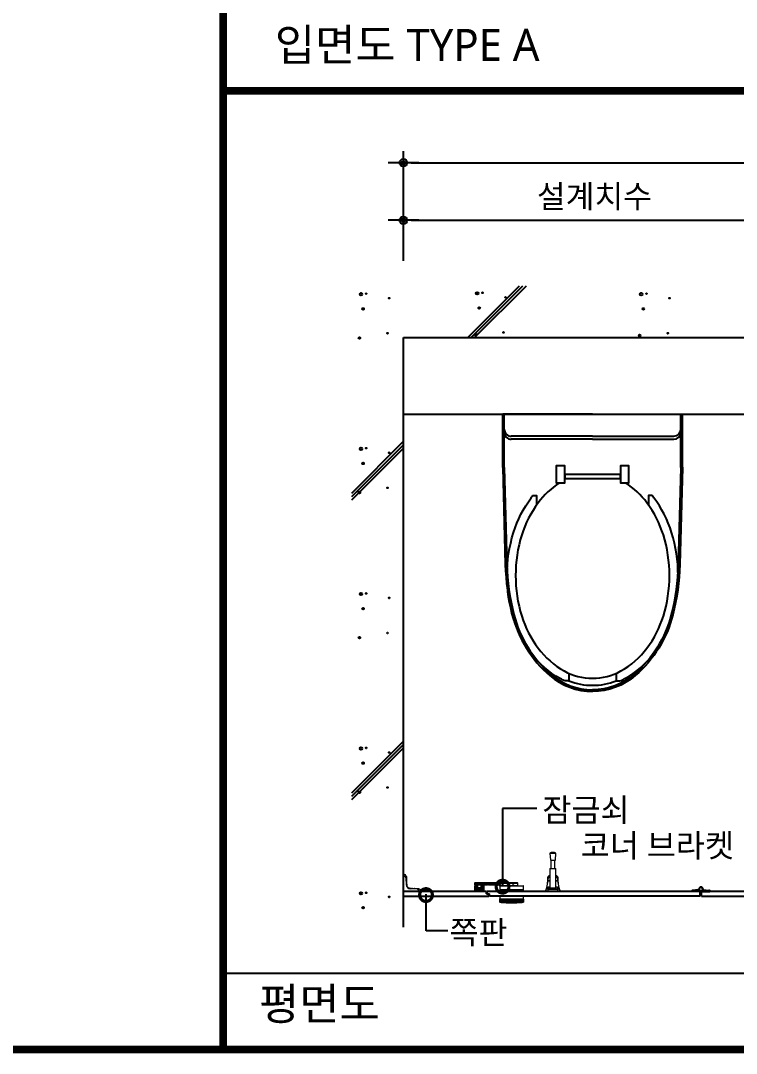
# Model space of a CAD drawing. Extents: x -256 to 8104, y -176 to 5714.
# Drawn here: x 2219 to 3156, y 2764 to 4116 of the extents above; entities that cross this region are included whole.
import ezdxf
from ezdxf.enums import TextEntityAlignment as Align

# ---------------------------------------------------------------- set-up
doc = ezdxf.new("R2010")
doc.units = 0
doc.header["$LTSCALE"] = 30
doc.layers.get('0').update_dxf_attribs({"linetype": 'CONTINUOUS'})
doc.layers.get('DEFPOINTS').update_dxf_attribs({"linetype": 'CONTINUOUS'})
for name, color, linetype in [('0_toilet', 6, 'CONTINUOUS'), ('DIM', 7, 'CONTINUOUS'), ('HAT', 8, 'CONTINUOUS'), ('TIT', 3, 'CONTINUOUS'), ('경첩', 4, 'CONTINUOUS'), ('문자', 3, 'CONTINUOUS'), ('부자재', 4, 'CONTINUOUS'), ('옷걸이', 4, 'CONTINUOUS'), ('잠금쇠(회전형)', 4, 'CONTINUOUS'), ('치수', 1, 'CONTINUOUS'), ('해치', 8, 'CONTINUOUS')]:
    doc.layers.add(name, color=color, linetype=linetype)
doc.styles.add('돋움', font='malgun.ttf')
doc.dimstyles.new('10', dxfattribs={"dimscale": 10, "dimtxt": 3, "dimasz": 1, "dimexe": 1.5, "dimexo": 2, "dimgap": 1, "dimtad": 1, "dimdec": 0, "dimlunit": 6, "dimtxsty": '돋움', "dimblk": 'DIMDOT', "dimcen": -1, "dimdle": 1.5, "dimclrt": 3, "dimazin": 3, "dimtfac": 1, "dimtdec": 0, "dimtix": 1, "dimtmove": 2, "dimatfit": 3, "dimldrblk": 'DIMDOT', "dimarcsym": 0})

# ---------------------------------------------------------------- blocks, each defined once
blk = doc.blocks.new('_DOTSMALL')
at = {"color": 0, "linetype": 'ByBlock', "const_width": 0.5}
blk.add_lwpolyline([(-0.0625, 0, 1), (0.0625, 0, 1)], format="xyb", close=True, dxfattribs=at)
blk = doc.blocks.new('A$C63EC304E')
at = {"layer": '치수', "color": 1, "xscale": 2.5, "yscale": 2.5, "zscale": 2.5, "rotation": 234.3098741996962}
blk.add_blockref('_DOTSMALL', (0.31, 0.31), dxfattribs=at)
blk = doc.blocks.new('A$C2BC9653E')
at = {"layer": '치수', "xscale": 0.3333333333333333, "yscale": 0.3333333333333333, "zscale": 0.3333333333333333}
blk.add_blockref('A$C63EC304E', (0, 0), dxfattribs=at)
blk = doc.blocks.new('A$C7FC71301')
at = {"layer": '치수', "rotation": 180}
blk.add_blockref('A$C2BC9653E', (0.208, 0.208), dxfattribs=at)
blk = doc.blocks.new('A$C4A20372B')
at = {"layer": '치수'}
blk.add_blockref('A$C7FC71301', (0, 0), dxfattribs=at)
blk = doc.blocks.new('A$C566469F5')
at = {"layer": '치수'}
blk.add_blockref('A$C4A20372B', (0, 0), dxfattribs=at)
blk = doc.blocks.new('A$C7E317CD4')
at = {"layer": '해치', "xscale": 2, "yscale": 2, "zscale": 2}
blk.add_blockref('A$C566469F5', (0, 0), dxfattribs=at)
blk = doc.blocks.new('A$C601D7F27')
at = {"layer": '치수'}
blk.add_blockref('A$C7E317CD4', (0, 0), dxfattribs=at)
blk = doc.blocks.new('A$C38802C08')
at = {"layer": '치수'}
blk.add_blockref('A$C601D7F27', (0, 0), dxfattribs=at)
blk = doc.blocks.new('DIMDOT')
at = {"linetype": 'Continuous'}
blk.add_line((-2, 0), (2, 0), dxfattribs=at)
for radius in [0.5, 0.25]:
    blk.add_circle((0, 0), radius, dxfattribs=at)
blk = doc.blocks.new('*D536')
at = {"layer": 'DEFPOINTS', "color": 0}
for p in [(202541.7, 4105.7), (201041.7, 3957.3), (202541.7, 3957.3)]:
    blk.add_point(p, dxfattribs=at)
at = {"layer": 'DIM', "color": 0, "lineweight": -2, "ltscale": 10}
for p, q in [((201041.7, 3977.3), (201041.7, 4120.7)), ((202541.7, 3977.3), (202541.7, 4120.7)), ((201051.7, 4105.7), (202531.7, 4105.7))]:
    blk.add_line(p, q, dxfattribs=at)
at = {"layer": 'DIM', "color": 0, "lineweight": -2, "xscale": 10, "yscale": 10, "zscale": 10, "rotation": 180}
blk.add_blockref('DIMDOT', (201041.7, 4105.7), dxfattribs=at)
at = {"layer": 'DIM', "color": 0, "lineweight": -2, "xscale": 10, "yscale": 10, "zscale": 10}
blk.add_blockref('DIMDOT', (202541.7, 4105.7), dxfattribs=at)
at = {"layer": 'DIM', "color": 3, "insert": (201791.7, 4135.4), "char_height": 30, "attachment_point": 5, "style": '돋움'}
blk.add_mtext('설계치수', dxfattribs=at)
blk = doc.blocks.new('*D538')
at = {"layer": 'DEFPOINTS', "color": 0}
for p in [(201541.7, 4030.4), (201041.7, 3957.3), (201541.7, 3957.3)]:
    blk.add_point(p, dxfattribs=at)
at = {"layer": 'DIM', "color": 0, "lineweight": -2, "ltscale": 10}
for p, q in [((201041.7, 3977.3), (201041.7, 4045.4)), ((201541.7, 3977.3), (201541.7, 4045.4)), ((201051.7, 4030.4), (201531.7, 4030.4))]:
    blk.add_line(p, q, dxfattribs=at)
at = {"layer": 'DIM', "color": 0, "lineweight": -2, "xscale": 10, "yscale": 10, "zscale": 10, "rotation": 180}
blk.add_blockref('DIMDOT', (201041.7, 4030.4), dxfattribs=at)
at = {"layer": 'DIM', "color": 0, "lineweight": -2, "xscale": 10, "yscale": 10, "zscale": 10}
blk.add_blockref('DIMDOT', (201541.7, 4030.4), dxfattribs=at)
at = {"layer": 'DIM', "color": 3, "insert": (201291.7, 4060), "char_height": 30, "attachment_point": 5, "style": '돋움'}
blk.add_mtext('설계치수', dxfattribs=at)
blk = doc.blocks.new('A$C10E41893')
at = {"layer": '부자재'}
for p, q in [((6.5, 0), (6.5, 196)), ((123.3, 196), (6.5, 196)), ((123.3, 192.5), (6.5, 192.5)), ((54.8, 0), (54.8, 177.5)), ((61.4, 0), (61.4, 177.5)), ((6.5, 0), (6.5, -196)), ((54.8, 0), (54.8, -177.5)), ((61.4, 0), (61.4, -177.5)), ((123.3, -192.5), (6.5, -192.5)), ((123.3, -196), (6.5, -196))]:
    blk.add_line(p, q, dxfattribs=at)
for points in [[(122.7, 196, -0.012538), (123.3, 196), (334.6, 190.3, -0.055395), (444.7, 175.1, -0.154276), (576.9, 93.3, -0.179504), (611.5, 0, -0.179504)], [(122.8, 192.5, -0.012538), (123.2, 192.5), (334.5, 186.8, -0.055395), (443.8, 171.7, -0.154276), (574.3, 91, -0.179504), (608, 0, -0.179504)], [(572, 51.4), (588.8, 51.4), (588.8, 59.6, 0.021185), (583.3, 70.7, 0.106084), (528.4, 133.7, 0.085733), (452.6, 172.4, 0.075373), (358.7, 186.6, 0.075373), (264.8, 172.4, 0.085733), (189, 133.7, 0.007337), (184.4, 130.1), (184.4, 122), (204.7, 122)], [(156.7, -72, 0.089162), (200.2, -118.7, 0.085733), (270.3, -154.5, 0.075373), (358.7, -167.9, 0.075373), (447.1, -154.5, 0.085733), (517.2, -118.7, 0.106084), (567, -61.6, 0.126931), (582.8, 0, 0.126931), (567, 61.6, 0.106084), (517.2, 118.7, 0.085733), (447.1, 154.5, 0.075373), (358.7, 167.9, 0.075373), (270.3, 154.5, 0.085733), (200.2, 118.7, 0.089162), (156.7, 72)], [(588.8, -51.4, 0.090214), (598.2, 0, 0.090214), (588.8, 51.4, 0.106084)], [(122.7, -196, 0.012538), (123.3, -196), (334.6, -190.3, 0.055395), (444.7, -175.1, 0.154276), (576.9, -93.3, 0.179504), (611.5, 0, 0.179504)], [(122.8, -192.5, 0.012538), (123.2, -192.5), (334.5, -186.8, 0.055395), (443.8, -171.7, 0.154276), (574.3, -91, 0.179504), (608, 0, 0.179504)], [(572, -51.4), (588.8, -51.4), (588.8, -59.6, -0.021185), (583.3, -70.7, -0.106084), (528.4, -133.7, -0.085733), (452.6, -172.4, -0.075373), (358.7, -186.6, -0.075373), (264.8, -172.4, -0.085733), (189, -133.7, -0.007337), (184.4, -130.1), (184.4, -122), (204.7, -122)]]:
    blk.add_lwpolyline(points, format="xyb", dxfattribs=at)
blk.add_lwpolyline([(138, -60.8), (119.3, -60.8), (119.3, -79.5), (156.7, -79.5), (156.7, -60.8), (138, -60.8), (147.3, -60.8), (147.3, 60.8), (138, 60.8), (156.7, 60.8), (156.7, 79.5), (119.3, 79.5), (119.3, 60.8), (138, 60.8), (138, -60.8), (119.3, -60.8)], dxfattribs=at)
for centre, start, end in [((39.8, 177.5), 0, 90), ((46.4, 177.5), 0, 90), ((39.8, -177.5), 270, 0), ((46.4, -177.5), 270, 0)]:
    blk.add_arc(centre, 15, start, end, dxfattribs=at)
blk = doc.blocks.new('AURA_20', base_point=(198321.5, 175.8))
for p, q in [((201041.7, 3105.1), (201041.7, 3876.8)), ((201041.7, 3876.8), (202541.7, 3876.8)), ((201041.7, 3776.8), (202541.7, 3776.8))]:
    blk.add_line(p, q)
at = {"color": 8}
blk.add_line((200805.6, 3045), (202768.2, 3045), dxfattribs=at)
at = {"color": 8, "const_width": 10}
for points in [[(200805.6, 2945), (200805.6, 5714.2)], [(200805.6, 4199.9), (204153.5, 4199.9)], [(198368.9, 2945), (204153.5, 2945)]]:
    blk.add_lwpolyline(points, dxfattribs=at)
at = {"layer": '0_toilet'}
for p, q in [((201150.6, 3151.8), (201041.7, 3151.8)), ((201150.6, 3148.8), (201150.6, 3151.8)), ((201430.2, 3151.8), (201151.3, 3151.8)), ((201151.3, 3148.8), (201151.3, 3151.8)), ((201430.2, 3145.8), (201430.2, 3151.8)), ((201655.6, 3151.8), (201431.7, 3151.8)), ((201431.7, 3145.8), (201431.7, 3151.8)), ((201041.7, 3145.8), (201153.6, 3145.8)), ((201150.6, 3148.8), (201154.3, 3148.8)), ((201153.6, 3145.8), (201153.6, 3148.8)), ((201154.3, 3145.8), (201154.3, 3148.8)), ((201430.2, 3145.8), (201154.3, 3145.8)), ((201431.7, 3145.8), (201658.6, 3145.8))]:
    blk.add_line(p, q, dxfattribs=at)
at = {"layer": '경첩', "color": 4, "linetype": 'Continuous', "lineweight": 15}
for p, q in [((201041.7, 3174.3), (201042.9, 3174.3)), ((201041.7, 3174.1), (201041.7, 3174.3)), ((201041.7, 3171.9), (201041.7, 3174.1)), ((201042.9, 3174.1), (201041.7, 3174.1)), ((201043, 3171.9), (201041.7, 3171.9)), ((201041.7, 3171.8), (201043, 3171.8)), ((201041.7, 3171.6), (201041.7, 3171.8)), ((201043, 3171.6), (201041.7, 3171.6)), ((201041.7, 3171.6), (201041.7, 3153.3)), ((201042.9, 3174.1), (201042.9, 3174.3)), ((201043, 3171.8), (201043, 3171.9)), ((201043, 3171.8), (201043, 3171.6)), ((201045, 3170.6), (201045, 3172.1)), ((201045.5, 3160.6), (201045.1, 3169.6)), ((201045.2, 3172.1), (201045.3, 3169.6)), ((201045.4, 3171.6), (201045.2, 3171.4)), ((201045.5, 3171), (201045.3, 3170.7)), ((201045.3, 3169.6), (201045.7, 3160.6)), ((201045.6, 3168.3), (201045.4, 3168)), ((201045.7, 3167.6), (201045.4, 3167.4)), ((201045.7, 3167.3), (201045.4, 3167)), ((201045.5, 3171), (201045.6, 3168.3)), ((201045.7, 3166.6), (201045.5, 3166.4)), ((201045.7, 3166.3), (201045.5, 3166)), ((201045.9, 3163.4), (201045.6, 3163.2)), ((201045.9, 3163.4), (201045.6, 3163.1)), ((201045.9, 3163), (201045.6, 3162.7)), ((201045.7, 3167.3), (201045.7, 3166.6)), ((201045.7, 3166.3), (201045.9, 3163.4)), ((201045.9, 3163.4), (201045.9, 3163)), ((201043.2, 3151.8), (201061.5, 3151.8)), ((201045.9, 3162.7), (201045.7, 3162.5)), ((201045.9, 3161.8), (201045.7, 3161.6)), ((201045.9, 3161.7), (201045.7, 3161.5)), ((201046, 3161.4), (201045.7, 3161.1)), ((201046, 3161.3), (201045.7, 3161)), ((201046, 3160.4), (201045.8, 3160.1)), ((201046, 3160.1), (201045.8, 3159.9)), ((201045.9, 3162.7), (201045.9, 3161.8)), ((201045.9, 3161.8), (201045.9, 3161.7)), ((201045.9, 3161.7), (201046, 3161.4)), ((201045.9, 3159.5), (201046.1, 3159.8)), ((201046.1, 3159.8), (201045.9, 3159.6)), ((201046, 3161.4), (201046, 3161.3)), ((201046, 3161.3), (201046, 3160.6)), ((201046.3, 3159.2), (201046.1, 3159)), ((201046.4, 3158.8), (201046.2, 3158.6)), ((201046.5, 3158.6), (201046.4, 3158.4)), ((201046.8, 3158.2), (201046.6, 3158)), ((201047, 3158), (201046.8, 3157.8)), ((201048.1, 3156.9), (201047.9, 3156.7)), ((201048.3, 3156.8), (201048.1, 3156.6)), ((201048.7, 3156.5), (201048.5, 3156.3)), ((201049, 3156.4), (201048.8, 3156.2)), ((201049.5, 3156.3), (201049.3, 3156.1)), ((201050.8, 3156.1), (201050.5, 3155.8)), ((201050.5, 3156.1), (201050.8, 3156.1)), ((201050.5, 3155.8), (201059.5, 3155.4)), ((201059.5, 3155.2), (201050.5, 3155.6)), ((201050.8, 3156.1), (201052.1, 3156)), ((201052.1, 3156), (201051.9, 3155.8)), ((201052.8, 3156), (201052.5, 3155.8)), ((201053.1, 3156), (201052.9, 3155.7)), ((201053.8, 3155.9), (201053.6, 3155.7)), ((201053.8, 3155.9), (201056.5, 3155.8)), ((201056.5, 3155.8), (201056.3, 3155.6)), ((201057.2, 3155.8), (201056.9, 3155.5)), ((201057.5, 3155.8), (201057.3, 3155.5)), ((201058.2, 3155.7), (201057.9, 3155.5)), ((201058.2, 3155.7), (201061.4, 3155.6)), ((201059.5, 3155.4), (201062, 3155.3)), ((201062, 3155.1), (201060.5, 3155.1)), ((201061.5, 3155.5), (201061.3, 3155.3)), ((201061.5, 3155.5), (201061.4, 3155.6)), ((201061.5, 3151.8), (201061.5, 3153.1)), ((201061.7, 3153.1), (201061.5, 3153.1)), ((201061.7, 3151.8), (201061.5, 3151.8)), ((201061.8, 3153.1), (201061.7, 3153.1)), ((201061.7, 3153.1), (201061.7, 3151.8)), ((201061.8, 3151.8), (201061.8, 3153.1)), ((201064, 3151.8), (201061.8, 3151.8)), ((201064, 3151.8), (201064, 3153)), ((201064, 3153), (201064.2, 3153)), ((201064.2, 3151.8), (201064, 3151.8)), ((201064.2, 3153), (201064.2, 3151.8))]:
    blk.add_line(p, q, dxfattribs=at)
at = {"layer": '경첩', "color": 4, "linetype": 'Continuous', "lineweight": 15, "flags": 128}
for points in [[(201045, 3172.1), (201045, 3172.1), (201045, 3172.1), (201045.1, 3172.1), (201045.1, 3172.1), (201045.2, 3172.1), (201045.2, 3172.1), (201045.2, 3172.1), (201045.2, 3172.1)], [(201045.3, 3169.6), (201045.3, 3169.6), (201045.3, 3169.6), (201045.3, 3169.6), (201045.2, 3169.6), (201045.2, 3169.6), (201045.2, 3169.6), (201045.1, 3169.6), (201045.1, 3169.6)], [(201045.5, 3171.5), (201045.5, 3171.5), (201045.4, 3171.5), (201045.4, 3171.5), (201045.4, 3171.6), (201045.4, 3171.6), (201045.4, 3171.6), (201045.4, 3171.6), (201045.4, 3171.6)], [(201045.5, 3171.5), (201045.5, 3171.4), (201045.5, 3171.3), (201045.5, 3171.1), (201045.5, 3171)], [(201045.6, 3168.3), (201045.6, 3168.2), (201045.6, 3168), (201045.6, 3167.9), (201045.7, 3167.8), (201045.7, 3167.7), (201045.7, 3167.7), (201045.7, 3167.6), (201045.7, 3167.6)], [(201045.9, 3163.4), (201045.9, 3163.4), (201045.9, 3163.4)], [(201045.9, 3163), (201045.9, 3162.9), (201045.9, 3162.8), (201045.9, 3162.7)], [(201045.7, 3160.6), (201045.7, 3160.6), (201045.7, 3160.6), (201045.7, 3160.6), (201045.7, 3160.6), (201045.6, 3160.6), (201045.6, 3160.6), (201045.5, 3160.6), (201045.5, 3160.6)], [(201046, 3160.4), (201046, 3160.2), (201046, 3160.1)], [(201046.1, 3159.8), (201046.1, 3159.8), (201046.1, 3159.8)], [(201050.5, 3155.8), (201050.5, 3155.8), (201050.5, 3155.8), (201050.5, 3155.8), (201050.5, 3155.8), (201050.5, 3155.7), (201050.5, 3155.7), (201050.5, 3155.6), (201050.5, 3155.6)], [(201052.1, 3156), (201052.2, 3156), (201052.4, 3156), (201052.5, 3156), (201052.6, 3156), (201052.7, 3156), (201052.7, 3156), (201052.8, 3156), (201052.8, 3156)], [(201053.1, 3156), (201053.1, 3156), (201053.2, 3156), (201053.2, 3156), (201053.3, 3156), (201053.4, 3156), (201053.5, 3156), (201053.7, 3155.9), (201053.8, 3155.9)], [(201056.5, 3155.8), (201056.6, 3155.8), (201056.7, 3155.8), (201056.8, 3155.8), (201056.9, 3155.8), (201057, 3155.8), (201057.1, 3155.8), (201057.1, 3155.8), (201057.2, 3155.8), (201057.2, 3155.8)], [(201057.5, 3155.8), (201057.5, 3155.8), (201057.6, 3155.8), (201057.6, 3155.8), (201057.7, 3155.8), (201057.8, 3155.8), (201057.9, 3155.7), (201058.1, 3155.7), (201058.2, 3155.7)], [(201059.5, 3155.4), (201059.5, 3155.4), (201059.5, 3155.4), (201059.5, 3155.4), (201059.5, 3155.4), (201059.5, 3155.3), (201059.5, 3155.3), (201059.5, 3155.2), (201059.5, 3155.2)], [(201062, 3155.1), (201062, 3155.1), (201062, 3155.2), (201062, 3155.2), (201062, 3155.2), (201062, 3155.3), (201062, 3155.3), (201062, 3155.3), (201062, 3155.3)]]:
    blk.add_lwpolyline(points, dxfattribs=at)
at = {"layer": '경첩', "color": 4, "linetype": 'Continuous', "lineweight": 15}
for centre, radius, start, end in [((201042.9, 3172), 2.35, 2.6983, 90), ((201042.9, 3172), 2.1, 2.6983, 90), ((201043, 3169.5), 2.35, 2.6983, 90), ((201043, 3169.5), 2.1, 2.6983, 90), ((201043.2, 3153.3), 1.5, 180, 270), ((201050.7, 3160.8), 5.25, 182.6983, 267.3017), ((201050.7, 3160.8), 5, 182.6983, 267.3017), ((201050.7, 3160.8), 4.75, 182.6983, 185.9088), ((201050.7, 3160.8), 4.75, 188.6056, 193.1623), ((201050.7, 3160.8), 4.75, 193.2431, 199.766), ((201050.7, 3160.8), 4.75, 199.766, 204.9948), ((201050.7, 3160.8), 4.75, 208.1736, 214.3849), ((201050.7, 3160.8), 4.75, 214.3855, 217.4388), ((201050.7, 3160.8), 4.75, 217.4392, 235.6151), ((201050.7, 3160.8), 4.75, 235.6142, 238.7009), ((201050.7, 3160.8), 4.75, 238.7002, 245.0052), ((201050.7, 3160.8), 4.75, 248.2494, 255.0002), ((201050.7, 3160.8), 4.75, 255, 267.3017), ((201059.4, 3153.1), 2.35, 0, 87.3017), ((201059.4, 3153.1), 2.1, 0, 87.3017), ((201061.9, 3153), 2.35, 0, 87.3017), ((201061.9, 3153), 2.1, 0, 87.3017)]:
    blk.add_arc(centre, radius, start, end, dxfattribs=at)
at = {"layer": '부자재'}
for p, q in [((201419.5, 3152.7), (201419.5, 3151.8)), ((201430.2, 3151.8), (201419.5, 3151.8)), ((201427.3, 3153.9), (201420.1, 3153.4)), ((201420.8, 3152.9), (201420.8, 3151.8)), ((201431, 3152.4), (201431, 3151.6)), ((201431.2, 3151.6), (201431, 3151.6)), ((201431.2, 3152.4), (201431.2, 3151.6)), ((201431.7, 3151.9), (201431.7, 3151.8)), ((201431.7, 3151.8), (201442.7, 3151.8)), ((201434, 3154), (201442.1, 3153.4)), ((201441.4, 3152.9), (201441.4, 3151.8)), ((201442.7, 3152.7), (201442.7, 3151.8))]:
    blk.add_line(p, q, dxfattribs=at)
at = {"layer": '부자재', "color": 1}
blk.add_circle((201431.1, 3155), 2.34, dxfattribs=at)
at = {"layer": '부자재'}
for centre, radius, start, end in [((201420.2, 3152.7), 0.7, 101.7765, 181.6712), ((201421.6, 3152.7), 0.884, 113.4077, 164.5497), ((201427.2, 3155.2), 1.29, 272.9231, 352.4724), ((201431.1, 3155), 2.62, 270, 180), ((201431.5, 3150.8), 1.65, 102.5267, 141.5475), ((201430.8, 3150.8), 1.65, 43.1003, 77.4733), ((201431.2, 3154.7), 2.86, 280.084, 345.9792), ((201435, 3155.2), 1.29, 187.5276, 267.0769), ((201440.6, 3152.7), 0.884, 15.4503, 67.3004), ((201442, 3152.7), 0.7, 358.3288, 78.2235)]:
    blk.add_arc(centre, radius, start, end, dxfattribs=at)
at = {"layer": '옷걸이', "lineweight": 15}
for p, q in [((201233.2, 3202.2), (201234, 3192.7)), ((201233.2, 3202.2), (201241.2, 3202.2)), ((201234, 3192.7), (201240.5, 3192.7)), ((201234.7, 3192.7), (201234.7, 3181.8)), ((201239.7, 3181.8), (201239.7, 3192.7)), ((201240.5, 3192.7), (201241.2, 3202.2)), ((201233.5, 3181.6), (201233.2, 3156.3)), ((201241, 3181.6), (201233.5, 3181.6)), ((201233.7, 3181.8), (201237.2, 3181.8)), ((201237.2, 3181.8), (201240.7, 3181.8)), ((201241.2, 3156.3), (201241, 3181.6)), ((201230.9, 3166.1), (201233.3, 3166.1)), ((201233.3, 3165.4), (201230.9, 3165.4)), ((201233.4, 3172.5), (201233.3, 3172.5)), ((201233.3, 3172.5), (201233.3, 3172.4)), ((201233.4, 3172.4), (201233.3, 3172.4)), ((201233.3, 3170.8), (201233.3, 3170.5)), ((201233.3, 3170.8), (201233.4, 3170.8)), ((201233.4, 3170.5), (201233.3, 3170.5)), ((201241.1, 3172.5), (201241, 3172.5)), ((201241.1, 3172.4), (201241, 3172.4)), ((201241.1, 3172.5), (201241.1, 3172.4)), ((201241.1, 3170.8), (201241.1, 3170.5)), ((201241.1, 3170.8), (201241.1, 3170.8)), ((201241.1, 3170.5), (201241.1, 3170.5)), ((201241.1, 3166.1), (201243.5, 3166.1)), ((201243.6, 3165.4), (201241.1, 3165.4)), ((201227.7, 3151.8), (201228.6, 3154.4)), ((201230.1, 3151.8), (201227.7, 3151.8)), ((201228.6, 3154.4), (201228.6, 3154.4)), ((201228.6, 3154.4), (201228.6, 3154.4)), ((201229.5, 3155.2), (201229.4, 3155.2)), ((201231, 3157.2), (201229.5, 3157.2)), ((201231, 3157.2), (201229.5, 3157.2)), ((201229.5, 3155.1), (201229.5, 3155.1)), ((201244.9, 3155.1), (201229.5, 3155.1)), ((201230.9, 3154.4), (201230.1, 3151.8)), ((201244.3, 3151.8), (201230.1, 3151.8)), ((201230.9, 3156.7), (201231, 3157.2)), ((201230.9, 3154.4), (201230.9, 3155.1)), ((201230.9, 3155.1), (201243.5, 3155.1)), ((201243.5, 3154.4), (201230.9, 3154.4)), ((201242, 3156.3), (201232.4, 3156.3)), ((201244.9, 3157.2), (201243.5, 3157.2)), ((201243.5, 3157.2), (201243.5, 3156.7)), ((201244.9, 3157.2), (201243.5, 3157.2)), ((201243.5, 3154.4), (201243.5, 3155.1)), ((201244.3, 3151.8), (201243.5, 3154.4)), ((201246.7, 3151.8), (201244.3, 3151.8)), ((201245, 3155.1), (201244.9, 3155.2)), ((201245, 3155.2), (201244.9, 3155.2)), ((201244.9, 3155.1), (201244.9, 3155.1)), ((201245.9, 3154.4), (201246.7, 3151.8)), ((201245.9, 3154.4), (201245.9, 3154.4)), ((201245.9, 3154.4), (201245.9, 3154.4))]:
    blk.add_line(p, q, dxfattribs=at)
at = {"layer": '옷걸이', "lineweight": 15, "flags": 128}
for points in [[(201230.6, 3165.4), (201230.6, 3165.4), (201230.6, 3165.4), (201230.7, 3165.4), (201230.7, 3165.4), (201230.7, 3165.4), (201230.8, 3165.4), (201230.8, 3165.4), (201230.9, 3165.4)], [(201233.3, 3172.4), (201233.2, 3172.5), (201232.9, 3172.4), (201232.6, 3172.4), (201232.3, 3172.3), (201232, 3172.2), (201231.7, 3172.1), (201231.4, 3171.9), (201231.2, 3171.7), (201231, 3171.5), (201230.9, 3171.3), (201230.8, 3171.1), (201230.8, 3170.8), (201230.8, 3170.8)], [(201233.3, 3172.4), (201232.9, 3172.3), (201232.5, 3172.3), (201232.1, 3172.2), (201231.7, 3172), (201231.4, 3171.8), (201231.2, 3171.6), (201231, 3171.4), (201230.8, 3171.1), (201230.8, 3170.8), (201230.8, 3170.7)], [(201230.8, 3169.2), (201230.8, 3169.5), (201230.9, 3169.8), (201231.1, 3170), (201231.4, 3170.2), (201231.6, 3170.4), (201232, 3170.6), (201232.4, 3170.7), (201232.8, 3170.8), (201233.3, 3170.8)], [(201233.3, 3170.5), (201232.8, 3170.4), (201232.4, 3170.4), (201232.1, 3170.3), (201231.8, 3170.1), (201231.5, 3169.9), (201231.3, 3169.7), (201231.2, 3169.5), (201231.1, 3169.3), (201231, 3169)], [(201243.6, 3170.7), (201243.6, 3170.7), (201243.6, 3171), (201243.6, 3171.2), (201243.5, 3171.4), (201243.3, 3171.6), (201243.1, 3171.8), (201242.9, 3172), (201242.6, 3172.1), (201242.4, 3172.2), (201242.1, 3172.3), (201241.7, 3172.4), (201241.4, 3172.4), (201241.1, 3172.4)], [(201243.6, 3170.7), (201243.6, 3171), (201243.5, 3171.3), (201243.3, 3171.5), (201243.1, 3171.7), (201242.8, 3171.9), (201242.5, 3172.1), (201242.1, 3172.2), (201241.7, 3172.3), (201241.2, 3172.4), (201241.1, 3172.4)], [(201241.1, 3170.8), (201241.6, 3170.8), (201242, 3170.7), (201242.3, 3170.6), (201242.7, 3170.5), (201243, 3170.3), (201243.3, 3170.1), (201243.4, 3169.8), (201243.6, 3169.6), (201243.6, 3169.2)], [(201243.4, 3169), (201243.3, 3169.3), (201243.2, 3169.6), (201243, 3169.8), (201242.8, 3170), (201242.5, 3170.2), (201242.2, 3170.3), (201241.9, 3170.4), (201241.5, 3170.5), (201241.1, 3170.5)], [(201243.8, 3165.4), (201243.8, 3165.4), (201243.8, 3165.4), (201243.8, 3165.4), (201243.7, 3165.4), (201243.7, 3165.4), (201243.6, 3165.4), (201243.6, 3165.4), (201243.6, 3165.4)], [(201229.3, 3157), (201229.3, 3157), (201229.3, 3157)], [(201229.5, 3155.2), (201229.4, 3155.2), (201229.4, 3155.1)], [(201229.5, 3157.2), (201229.5, 3157.2), (201229.5, 3157.2)], [(201229.5, 3155.2), (201229.5, 3155.1), (201229.5, 3155.1)], [(201229.5, 3155.2), (201229.5, 3155.2), (201229.5, 3155.2)], [(201231.7, 3155.1), (201231.3, 3155.1), (201231.1, 3155.2), (201231, 3155.2), (201231.1, 3155.2), (201231.4, 3155.3), (201231.5, 3155.3)], [(201233.3, 3157.6), (201232.7, 3157.6), (201231.4, 3157.5)], [(201243, 3157.5), (201241.5, 3157.6), (201241.2, 3157.6)], [(201243, 3155.3), (201243.2, 3155.2), (201243.4, 3155.2), (201243.4, 3155.2), (201243.3, 3155.1), (201242.9, 3155.1), (201242.5, 3155.1)], [(201244.9, 3155.1), (201244.9, 3155.1), (201244.9, 3155.2)], [(201244.9, 3155.2), (201244.9, 3155.2), (201244.9, 3155.2)]]:
    blk.add_lwpolyline(points, dxfattribs=at)
at = {"layer": '옷걸이', "lineweight": 15}
for centre, radius, start, end in [((201237.2, 3191.9), 11, 68.7607, 111.2393), ((201233.7, 3181.6), 0.25, 90, 179.5), ((201240.7, 3181.6), 0.25, 0.5, 90), ((201178, 3169.6), 52.8, 346.2317, 355.4136), ((201178, 3169.6), 53, 346.5097, 355.4136), ((201178, 3169.6), 52.8, 355.4136, 356.451), ((201178, 3169.6), 52.8, 356.4511, 359.6096), ((201230.9, 3166.3), 0.23, 185.4574, 275.1888), ((201178, 3169.6), 52.8, 359.6096, 1.2369), ((201231, 3169.3), 0.227, 188.2087, 276.392), ((201178, 3169.4), 53, 356.4511, 359.6096), ((201197, 3168.8), 34.1, 354.2736, 355.5668), ((201178, 3171.2), 55.3, 359.6189, 1.2073), ((201296.4, 3171.2), 55.3, 178.7927, 180.3811), ((201243.4, 3169.3), 0.227, 263.608, 351.7913), ((201296.4, 3169.4), 53, 180.3904, 183.5489), ((201243.5, 3166.3), 0.23, 264.8112, 354.5426), ((201277.5, 3168.8), 34.1, 184.4333, 185.7264), ((201296.4, 3169.6), 52.8, 178.7631, 180.3904), ((201296.4, 3169.6), 52.8, 180.3904, 183.5489), ((201296.4, 3169.6), 53, 184.5864, 193.4903), ((201296.4, 3169.6), 52.8, 183.5489, 184.5865), ((201296.4, 3169.6), 52.8, 184.5864, 193.7683), ((201179.3, 3169.2), 51.5, 343.2376, 346.2577), ((201229.7, 3154), 1.17, 101.397, 160.6752), ((201229.5, 3154.1), 1, 89.9937, 161.8081), ((201179.7, 3169.4), 51.3, 343.5226, 346.2377), ((201229.5, 3157), 0.25, 90.2728, 166.2395), ((201229.5, 3157), 0.247, 89.2585, 165.9158), ((201229, 3157.4), 2.24, 284.8265, 3.5932), ((201229.1, 3157), 1.81, 282.0607, 352.5143), ((201231.3, 3157.2), 0.376, 79.9393, 150.5456), ((201231.2, 3157.2), 0.248, 89.5881, 179.723), ((201231.4, 3157.2), 0.307, 84.7786, 118.9817), ((201231, 3156.6), 1.43, 284.1057, 346.9245), ((201237.3, 3556.2), 401.1, 269.1968, 270.7316), ((201243.4, 3156.6), 1.44, 193.1186, 255.9655), ((201243.1, 3157.3), 0.271, 58.6344, 97.6053), ((201243.1, 3157.1), 0.4, 32.0092, 97.8083), ((201245.5, 3157.4), 2.24, 176.3909, 255.1894), ((201243.2, 3157.2), 0.248, 0.277, 90.4119), ((201245.3, 3156.9), 1.8, 186.7864, 258.2605), ((201244.9, 3157), 0.25, 13.7617, 89.4531), ((201244.9, 3157), 0.247, 14.0842, 90.7415), ((201294.6, 3169.4), 51.2, 193.7584, 196.469), ((201244.9, 3154.1), 1, 18.1919, 90.0063), ((201244.8, 3154), 1.16, 19.2937, 79.3942), ((201295.4, 3169.3), 51.7, 193.7493, 196.7564)]:
    blk.add_arc(centre, radius, start, end, dxfattribs=at)
at = {"layer": '잠금쇠(회전형)', "linetype": 'Continuous', "lineweight": 15}
for p, q in [((201137.2, 3163.4), (201135.3, 3163.4)), ((201163.6, 3163.2), (201141.1, 3163.2)), ((201163.6, 3163.2), (201141.1, 3163.2)), ((201141.1, 3163.2), (201141.1, 3163.2)), ((201141.1, 3163), (201185.1, 3163)), ((201141.1, 3162.5), (201141.1, 3163)), ((201163.6, 3163.2), (201163.6, 3163.2)), ((201190.8, 3163.4), (201167.5, 3163.4)), ((201185.1, 3163), (201185.1, 3162.5)), ((201134.8, 3162.9), (201134.8, 3160.4)), ((201134.8, 3160.4), (201138.1, 3160.4)), ((201134.8, 3158.8), (201134.8, 3151.8)), ((201135.2, 3158.8), (201134.8, 3158.8)), ((201134.8, 3151.8), (201147.3, 3151.8)), ((201135.2, 3153.8), (201135.2, 3158.8)), ((201135.2, 3158.8), (201135.7, 3158.8)), ((201146.9, 3153.8), (201135.2, 3153.8)), ((201135.3, 3159.3), (201135.7, 3159.3)), ((201135.7, 3158.8), (201135.7, 3159.3)), ((201135.7, 3159.3), (201137.6, 3159.3)), ((201135.7, 3158.8), (201135.7, 3154.3)), ((201137.6, 3158.8), (201135.7, 3158.8)), ((201135.7, 3154.3), (201135.8, 3154.3)), ((201135.8, 3158.3), (201137.6, 3158.3)), ((201135.8, 3154.3), (201135.8, 3158.3)), ((201136.3, 3157.8), (201135.8, 3158.3)), ((201135.8, 3154.3), (201135.9, 3154.3)), ((201135.9, 3154.3), (201146.3, 3154.3)), ((201136.3, 3157.8), (201136.3, 3154.3)), ((201137.6, 3157.8), (201136.3, 3157.8)), ((201136.8, 3156.8), (201136.8, 3155.3)), ((201144, 3156.8), (201136.8, 3156.8)), ((201136.8, 3155.3), (201144, 3155.3)), ((201137.1, 3157.1), (201143.8, 3157.1)), ((201143.8, 3155.1), (201137.1, 3155.1)), ((201137.6, 3158.8), (201137.6, 3159.3)), ((201137.6, 3159.3), (201138.6, 3159.3)), ((201137.6, 3158.3), (201137.6, 3158.8)), ((201138.1, 3158.8), (201137.6, 3158.8)), ((201137.6, 3158.3), (201137.6, 3157.8)), ((201137.6, 3158.3), (201138.1, 3158.3)), ((201138.6, 3157.8), (201137.6, 3157.8)), ((201138.1, 3160.4), (201138.1, 3160.4)), ((201138.1, 3158.8), (201138.1, 3158.3)), ((201138.6, 3158.8), (201138.1, 3158.8)), ((201138.1, 3158.3), (201138.6, 3158.3)), ((201138.6, 3159.9), (201138.6, 3157.1)), ((201141.1, 3162.5), (201141.1, 3160.9)), ((201185.1, 3162.5), (201141.1, 3162.5)), ((201167.5, 3160.9), (201141.1, 3160.9)), ((201143.6, 3157.1), (201143.6, 3159.9)), ((201143.6, 3159.3), (201144.6, 3159.3)), ((201144.1, 3158.8), (201143.6, 3158.8)), ((201143.6, 3158.3), (201144.1, 3158.3)), ((201144.6, 3157.8), (201143.6, 3157.8)), ((201143.8, 3157.1), (201145.1, 3157.1)), ((201145.1, 3155.1), (201143.8, 3155.1)), ((201145.3, 3156.8), (201144, 3156.8)), ((201144, 3155.3), (201145.3, 3155.3)), ((201144.1, 3160.4), (201151.4, 3160.4)), ((201144.6, 3158.8), (201144.1, 3158.8)), ((201144.1, 3158.3), (201144.1, 3158.8)), ((201144.1, 3158.3), (201144.6, 3158.3)), ((201144.6, 3159.3), (201144.6, 3158.8)), ((201144.6, 3159.3), (201146.5, 3159.3)), ((201146.5, 3158.8), (201144.6, 3158.8)), ((201144.6, 3158.8), (201144.6, 3158.3)), ((201144.6, 3158.3), (201146.3, 3158.3)), ((201144.6, 3158.3), (201144.6, 3157.8)), ((201145.8, 3157.8), (201144.6, 3157.8)), ((201145.3, 3155.3), (201145.3, 3156.8)), ((201146.3, 3158.3), (201145.8, 3157.8)), ((201145.8, 3154.3), (201145.8, 3157.8)), ((201146.3, 3158.3), (201146.3, 3154.3)), ((201146.3, 3154.3), (201146.3, 3154.3)), ((201146.3, 3154.3), (201146.5, 3154.3)), ((201146.5, 3159.3), (201146.5, 3158.8)), ((201146.5, 3159.3), (201146.8, 3159.3)), ((201146.5, 3154.3), (201146.5, 3158.8)), ((201146.5, 3158.8), (201146.9, 3158.8)), ((201146.9, 3158.8), (201146.9, 3153.8)), ((201147.3, 3158.8), (201146.9, 3158.8)), ((201147.3, 3151.8), (201147.3, 3158.8)), ((201153.3, 3160.4), (201166.3, 3160.4)), ((201166.3, 3160.4), (201166.3, 3160.4)), ((201167.8, 3158.8), (201167.8, 3153.9)), ((201198.8, 3153.9), (201167.8, 3153.9)), ((201167.8, 3153.8), (201167.8, 3152.1)), ((201167.8, 3153.8), (201198.8, 3153.8)), ((201167.8, 3152.1), (201198.8, 3152.1)), ((201198.6, 3151.8), (201168.1, 3151.8)), ((201169.2, 3159.4), (201169.1, 3159.6)), ((201198.8, 3158.9), (201169.3, 3158.9)), ((201169.9, 3159.4), (201169.9, 3159.9)), ((201169.9, 3159.9), (201185.1, 3159.9)), ((201169.9, 3159.4), (201198.3, 3159.4)), ((201175.6, 3153.9), (201175.6, 3153.8)), ((201185.1, 3159.9), (201185.1, 3162.5)), ((201185.1, 3159.4), (201185.1, 3159.9)), ((201185.1, 3159.9), (201191.3, 3159.9)), ((201191.1, 3153.8), (201191.1, 3153.9)), ((201191.3, 3159.9), (201191.3, 3162.9)), ((201195.7, 3153.8), (201195.7, 3153.9)), ((201197.8, 3153.8), (201197.8, 3153.9)), ((201197.8, 3153.8), (201197.8, 3153.9)), ((201198.8, 3153.9), (201198.8, 3158.9)), ((201198.8, 3152.1), (201198.8, 3153.8)), ((201167.6, 3141.8), (201167.6, 3140.8)), ((201199.1, 3141.8), (201167.6, 3141.8)), ((201199.1, 3140.8), (201167.6, 3140.8)), ((201167.6, 3139.8), (201167.6, 3138.3)), ((201199.1, 3139.8), (201167.6, 3139.8)), ((201167.6, 3138.3), (201183.3, 3138.3)), ((201183.3, 3137.8), (201168, 3137.8)), ((201198.6, 3140.3), (201168.1, 3140.3)), ((201198.6, 3140.3), (201168.1, 3140.3)), ((201198.4, 3145.7), (201168.3, 3145.7)), ((201168.4, 3145.8), (201183.3, 3145.8)), ((201171.2, 3137.5), (201195.5, 3137.5)), ((201171.2, 3137.5), (201183.3, 3137.5)), ((201195.2, 3137.5), (201171.5, 3137.5)), ((201177.7, 3137.3), (201177.8, 3137.3)), ((201177.8, 3137.3), (201188.9, 3137.3)), ((201180.6, 3137.2), (201180.6, 3137.3)), ((201181.2, 3137.1), (201185.5, 3137.1)), ((201181.2, 3137.1), (201185.5, 3137.1)), ((201181.5, 3137.3), (201181.5, 3137.2)), ((201181.5, 3137.2), (201185.1, 3137.2)), ((201185.1, 3137.1), (201181.6, 3137.1)), ((201183.3, 3145.8), (201198.2, 3145.8)), ((201183.3, 3138.3), (201199.1, 3138.3)), ((201198.6, 3137.8), (201183.3, 3137.8)), ((201183.3, 3137.5), (201195.5, 3137.5)), ((201185.1, 3137.2), (201185.1, 3137.3)), ((201186, 3137.3), (201186, 3137.2)), ((201188.9, 3137.3), (201189.1, 3137.3)), ((201199.1, 3140.8), (201199.1, 3141.8)), ((201199.1, 3138.3), (201199.1, 3139.8))]:
    blk.add_line(p, q, dxfattribs=at)
at = {"layer": '잠금쇠(회전형)', "linetype": 'Continuous', "lineweight": 15, "flags": 128}
for points in [[(201141.1, 3163.2), (201140.4, 3163.2), (201139.8, 3163.2), (201139.2, 3163.3), (201138.6, 3163.3), (201138.2, 3163.3), (201137.8, 3163.4), (201137.5, 3163.4), (201137.3, 3163.4), (201137.2, 3163.4), (201137.2, 3163.4)], [(201177.7, 3137.3), (201177.5, 3137.3), (201177.4, 3137.3), (201177.4, 3137.3), (201177.5, 3137.3), (201177.7, 3137.3)], [(201181.6, 3137.1), (201181.6, 3137.1), (201181.6, 3137.1), (201181.6, 3137.1), (201181.5, 3137.1), (201181.5, 3137.1), (201181.5, 3137.2), (201181.5, 3137.2), (201181.5, 3137.2)], [(201185.1, 3137.1), (201185.1, 3137.1), (201185.1, 3137.1), (201185.1, 3137.1), (201185.1, 3137.1), (201185.1, 3137.1), (201185.1, 3137.2), (201185.1, 3137.2), (201185.1, 3137.2)], [(201189.1, 3137.3), (201189.1, 3137.3), (201189.3, 3137.3), (201189.3, 3137.3), (201189.2, 3137.3), (201189, 3137.3)]]:
    blk.add_lwpolyline(points, dxfattribs=at)
at = {"layer": '잠금쇠(회전형)', "linetype": 'Continuous', "lineweight": 15}
for centre, radius, start, end in [((201135.3, 3162.9), 0.5, 90, 180), ((201141.1, 3201.8), 38.9, 261.4299, 269.9411), ((201163.6, 3202.8), 39.6, 270.014, 275.6703), ((201185.1, 3201.8), 38.8, 270.0516, 278.5774), ((201190.8, 3162.9), 0.5, 0, 90), ((201141.1, 3208.9), 46.4, 262.2082, 269.9516), ((201141.1, 3121), 39.9, 90.0704, 99.0775), ((201135.3, 3158.8), 0.5, 90, 180), ((201135.7, 3158.8), 0.485, 91.9622, 181.8362), ((201136, 3153.5), 0.816, 110.8265, 158.264), ((201137.1, 3156.8), 0.25, 90, 180), ((201137.1, 3155.3), 0.25, 180, 270), ((201137.6, 3158.8), 0.5, 0, 90), ((201137.6, 3158.3), 0.5, 270, 0), ((201141.1, 3120.2), 40.4, 85.7371, 94.238), ((201138.1, 3159.9), 0.5, 0.4364, 88.0475), ((201141.1, 3132.3), 27.7, 84.8219, 95.1479), ((201144.1, 3159.9), 0.5, 89.9688, 179.9724), ((201144.6, 3158.8), 0.5, 90, 180), ((201144.6, 3158.3), 0.5, 180, 270), ((201145.1, 3156.8), 0.25, 0, 90), ((201145.1, 3155.3), 0.25, 270, 0), ((201146.5, 3158.8), 0.485, 358.1638, 88.0378), ((201146.2, 3153.5), 0.816, 21.736, 69.1735), ((201146.8, 3158.8), 0.5, 0, 90), ((201152.3, 3121.1), 39.3, 88.5426, 91.4397), ((201158.8, 3181.4), 22.3, 289.4853, 292.988), ((201166.3, 3158.9), 1.56, 359.595, 89.9503), ((201167.6, 3159.4), 1.54, 8.6008, 92.9035), ((201168.1, 3152.1), 0.25, 180, 270), ((201189.8, 3111.2), 52.5, 113.1385, 114.7084), ((201169.9, 3158.7), 1.18, 89.4884, 132.259), ((201170.9, 3159.6), 1.69, 184.5827, 202.3275), ((201169.9, 3158.8), 0.588, 82.6337, 171.8516), ((201185.1, 3208.8), 46.3, 270.0429, 277.7974), ((201191.8, 3159.9), 0.5, 180, 270), ((201198.3, 3158.9), 0.5, 0, 90), ((201198.6, 3152.1), 0.25, 270, 0), ((201178.6, 3141.8), 11, 159.2996, 180), ((201167.6, 3140.3), 0.5, 0, 90), ((201167.6, 3140.3), 0.5, 270, 0), ((201168.1, 3138.3), 0.5, 180, 264.5584), ((201183.3, 3298.4), 161.3, 264.5584, 265.686), ((201168.4, 3145.7), 0.15, 90, 159.2996), ((201171.2, 3137.6), 0.125, 265.686, 270), ((201171.5, 3137.6), 0.125, 235.4626, 265.7969), ((201183.3, 3298.5), 161.5, 265.7969, 269.2276), ((201177.6, 3135.5), 1.78, 88.6382, 96.0273), ((201183.6, 3218), 80.9, 265.7789, 267.8287), ((201183.7, 3218), 80.8, 266.5383, 267.829), ((201180.5, 3137.2), 0.114, 281.5317, 6.6087), ((201181.6, 3167.8), 30.7, 268.0585, 270.0013), ((201181.5, 3159.8), 22.6, 267.7351, 270.0014), ((201185.2, 3159.6), 22.4, 269.9881, 272.2754), ((201185.1, 3167.5), 30.5, 269.9897, 271.9505), ((201183.3, 3298.5), 161.5, 270.7724, 274.2031), ((201183, 3218), 80.8, 272.171, 273.4617), ((201186.2, 3137.2), 0.114, 173.3913, 258.4683), ((201183.1, 3218), 80.9, 272.1713, 274.2211), ((201189, 3137.4), 0.0882, 204.5731, 265.3621), ((201189.1, 3136.2), 1.13, 83.0858, 90.7191), ((201195.2, 3137.6), 0.125, 274.2031, 304.5374), ((201183.3, 3298.4), 161.3, 274.314, 275.4416), ((201195.5, 3137.6), 0.125, 270, 274.314), ((201198.2, 3145.7), 0.15, 20.7004, 90), ((201188, 3141.8), 11, 0, 20.7004), ((201199.1, 3140.3), 0.5, 90, 180), ((201199.1, 3140.3), 0.5, 180, 270), ((201198.6, 3138.3), 0.5, 275.4416, 0)]:
    blk.add_arc(centre, radius, start, end, dxfattribs=at)
at = {"layer": '치수'}
for p, q in [((201216.4, 3260.6), (201171.5, 3260.6)), ((201171.5, 3260.6), (201171.5, 3158.3)), ((201071.3, 3100.3), (201071.3, 3148.3)), ((201099.7, 3100.3), (201071.3, 3100.3))]:
    blk.add_line(p, q, dxfattribs=at)
at = {"layer": '해치'}
for p, q in [((201126, 3876.8), (201193.7, 3944.6)), ((201134.8, 3876.8), (201202.6, 3944.6)), ((200974, 3673.4), (201041.7, 3741.1)), ((200974, 3664.6), (201041.7, 3732.3)), ((200974, 3281.1), (201041.7, 3348.8)), ((200974, 3272.3), (201041.7, 3340))]:
    blk.add_line(p, q, dxfattribs=at)
at = {"layer": '해치', "color": 2}
for p, q in [((201130.4, 3876.8), (201198.1, 3944.6)), ((200974, 3669), (201041.7, 3736.7)), ((200974, 3276.7), (201041.7, 3344.4))]:
    blk.add_line(p, q, dxfattribs=at)
at = {"layer": '해치'}
for centre, radius in [((200986.1, 3933.6), 1.68), ((200993, 3934.4), 0.56), ((201138.1, 3934.8), 1.68), ((201145.1, 3935.6), 0.56), ((201352.9, 3933.6), 1.68), ((201359.8, 3934.4), 0.56), ((201023, 3928.4), 0.56), ((201175.1, 3929.6), 0.56), ((201389.8, 3928.4), 0.56), ((200988.9, 3914.4), 1.12), ((201140.9, 3915.6), 1.12), ((201355.7, 3914.4), 1.12), ((201020.8, 3882.5), 0.559), ((201136.1, 3880.9), 1.12), ((201172.8, 3883.7), 0.559), ((201350.8, 3879.6), 1.12), ((201387.6, 3882.5), 0.559), ((200984.1, 3876.4), 1.12), ((200986.1, 3731.3), 1.68), ((200993, 3732.1), 0.56), ((201023, 3726.2), 0.56), ((200988.9, 3712.2), 1.12), ((201020.8, 3680.3), 0.559), ((200984.1, 3674.1), 1.12), ((200986.1, 3541.3), 1.68), ((200993, 3542.1), 0.56), ((201023, 3536.1), 0.56), ((200988.9, 3522.1), 1.12), ((201020.8, 3490.2), 0.559), ((200984.1, 3484.1), 1.12), ((200986.1, 3339), 1.68), ((200993, 3339.8), 0.56), ((201023, 3333.9), 0.56), ((200988.9, 3319.9), 1.12), ((201020.8, 3288), 0.559), ((200984.1, 3281.8), 1.12), ((200986.1, 3149.5), 1.68), ((200993, 3150.3), 0.56), ((201023, 3144.8), 0.56), ((200988.9, 3130.8), 1.12)]:
    blk.add_circle(centre, radius, dxfattribs=at)
at = {"layer": 'HAT', "xscale": 0.6000000000003638, "yscale": 0.6000000000003638, "zscale": 0.6000000000003638, "rotation": 270}
blk.add_blockref('A$C10E41893', (201289.2, 3780.7), dxfattribs=at)
at = {"layer": '해치', "xscale": -20, "yscale": 20, "zscale": 20, "rotation": 89.99999999999997}
for p in [(201175.6, 3162.4), (201075.4, 3151.4)]:
    blk.add_blockref('A$C38802C08', p, dxfattribs=at)
at = {"layer": 'TIT', "style": '돋움'}
for s, p in [('입면도 TYPE A', (201219.8, 4239)), ('평면도', (201010.8, 2983.8))]:
    blk.add_text(s, height=42, dxfattribs=at).set_placement(p, align=Align.RIGHT)
at = {"layer": '문자', "style": '돋움'}
for s, p in [('잠금쇠', (201280.6, 3258.9)), ('코너 브라켓', (201374, 3212.4)), ('쪽판', (201139.9, 3098.6))]:
    blk.add_text(s, height=30.34, dxfattribs=at).set_placement(p, align=Align.MIDDLE)
at = {"layer": 'DIM', "ltscale": 10}
for base, p2, picture, middle in [((202541.7, 4105.7), (202541.7, 3957.3), '*D536', (201791.7, 4135.4)), ((201541.7, 4030.4), (201541.7, 3957.3), '*D538', (201291.7, 4060))]:
    dim = blk.add_linear_dim(base=base, p1=(201041.7, 3957.3), p2=p2, text='설계치수', dimstyle='10', override={"dimtxsty": '돋움'}, dxfattribs=at)
    dim.commit()
    dim.dimension.update_dxf_attribs({"geometry": picture, "text_midpoint": middle})

msp = doc.modelspace()

# ---------------------------------------------------------------- block references
msp.add_blockref('AURA_20', (0, 0))

doc.saveas('drawing.dxf')
